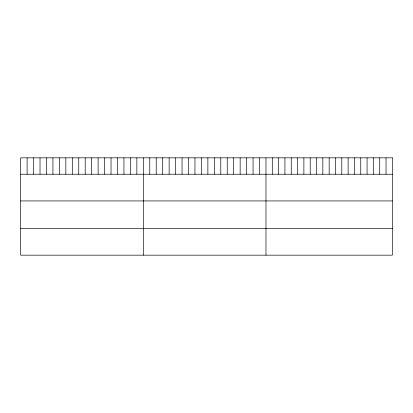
<?xml version="1.0" encoding="UTF-8"?>
<svg xmlns="http://www.w3.org/2000/svg" width="413" height="413" viewBox="0 0 413 413"><rect width="100%" height="100%" fill="white"/><g stroke="black" fill="none" stroke-linecap="round" stroke-linejoin="round"><path stroke-width="0.62" d="M20.65 174.224L392.35 174.224M20.65 200.935L392.35 200.935M20.65 228.451L392.35 228.451M386.031 157.838L386.031 174.224M379.712 157.838L379.712 174.224M373.393 157.838L373.393 174.224M367.074 157.838L367.074 174.224M360.755 157.838L360.755 174.224M354.437 157.838L354.437 174.224M348.118 157.838L348.118 174.224M341.799 157.838L341.799 174.224M335.48 157.838L335.48 174.224M329.161 157.838L329.161 174.224M322.842 157.838L322.842 174.224M316.523 157.838L316.523 174.224M310.204 157.838L310.204 174.224M303.885 157.838L303.885 174.224M297.566 157.838L297.566 174.224M291.248 157.838L291.248 174.224M284.929 157.838L284.929 174.224M278.61 157.838L278.61 174.224M272.291 157.838L272.291 174.224M265.972 157.838L265.972 255.162M259.514 157.838L259.514 174.224M253.061 157.838L253.061 174.224M246.602 157.838L246.602 174.224M240.149 157.838L240.149 174.224M233.691 157.838L233.691 174.224M227.238 157.838L227.238 174.224M220.779 157.838L220.779 174.224M214.326 157.838L214.326 174.224M207.868 157.838L207.868 174.224M201.415 157.838L201.415 174.224M194.957 157.838L194.957 174.224M188.504 157.838L188.504 174.224M182.045 157.838L182.045 174.224M175.592 157.838L175.592 174.224M169.134 157.838L169.134 174.224M162.681 157.838L162.681 174.224M156.222 157.838L156.222 174.224M149.769 157.838L149.769 174.224M143.311 157.838L143.311 255.162M136.853 157.838L136.853 174.224M130.4 157.838L130.4 174.224M123.941 157.838L123.941 174.224M117.488 157.838L117.488 174.224M111.03 157.838L111.03 174.224M104.577 157.838L104.577 174.224M98.118 157.838L98.118 174.224M91.665 157.838L91.665 174.224M85.207 157.838L85.207 174.224M78.754 157.838L78.754 174.224M72.296 157.838L72.296 174.224M65.843 157.838L65.843 174.224M59.384 157.838L59.384 174.224M52.931 157.838L52.931 174.224M46.473 157.838L46.473 174.224M40.02 157.838L40.02 174.224M33.561 157.838L33.561 174.224M27.108 157.838L27.108 174.224M392.35 157.838L20.65 157.838L20.65 255.162L392.35 255.162L392.35 157.838"/></g></svg>
